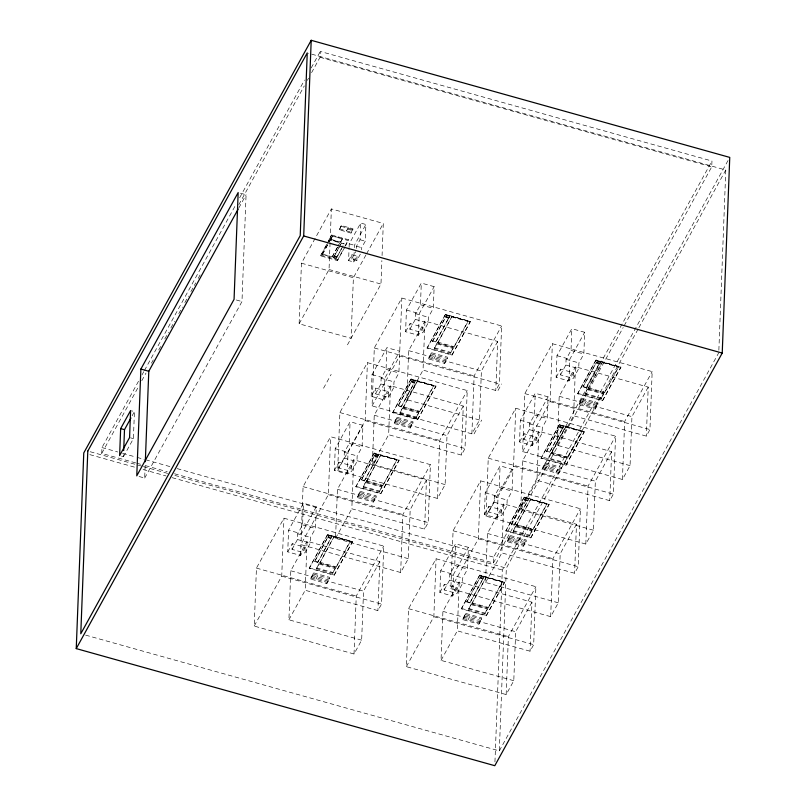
<?xml version="1.0" encoding="UTF-8"?>
<svg xmlns="http://www.w3.org/2000/svg" width="806" height="806" viewBox="0 0 806 806"><rect width="100%" height="100%" fill="white"/><g stroke="black" fill="none" stroke-linecap="round" stroke-linejoin="round"><path stroke-width="0.6" stroke-dasharray="4.03 3.02" d="M135.69 462.906L101.737 453.405L101.959 447.562L138.954 380.442M121.545 456.146L123.459 456.69L123.65 451.773M123.459 456.69L133.403 438.645L134.441 411.624L131.559 410.818M139.035 476.487L144.687 478.069L145.271 462.987M144.687 478.069L241.971 301.565L246.072 194.77L239.291 192.876M379.817 561.601L363.536 591.141L361.652 640.155L354.025 653.998L254.212 626.071L256.439 568.109L283.954 518.187L383.767 546.115L381.54 604.077L377.933 610.616L305.192 590.264L307.076 541.249L379.817 561.601L377.933 610.616M254.212 626.071L281.727 576.149L283.954 518.187M305.091 547.264L300.567 555.455L287.742 551.868L288.568 530.187L303.439 503.206L316.274 506.793L315.438 528.484L310.522 537.421L310.3 543.133L304.87 552.976L292.044 549.38L292.256 543.667L305.091 547.264L304.87 552.976M365.954 254.918L353.391 277.717L351.063 338.319L299.127 323.79L301.454 263.189L331.377 208.915L383.303 223.443L382.064 255.603M361.652 640.155L288.911 619.804L290.795 570.789L307.076 541.249M292.044 549.38L297.464 539.536L297.686 533.824L302.613 524.897L303.439 503.206M300.567 555.455L303.076 486.643L330.591 436.721L430.404 464.649L428.177 522.6L424.581 529.139L351.829 508.788L353.713 459.773L426.455 480.124L424.581 529.139M311.579 72.681L320.073 57.276L320.294 51.443L711.96 161.019L711.728 166.862L623.794 326.41M344.978 246.918L337.442 260.59L320.617 255.885L331.669 235.02L348.494 239.725L345.562 245.87M309.222 568.27L327.639 534.459L352.514 541.854L334.117 575.242L309.222 568.27L327.639 534.459M337.573 247.2L332.112 257.104L322.39 254.384L328.465 243.059M310.723 579.061L313.514 572.834L329.553 577.318L329.503 578.587L326.773 583.554L310.723 579.061L313.514 572.834M314.642 561.581L327.891 537.098L330.944 538.438L317.705 562.437L314.642 561.581L328.878 535.053L332.052 536.443L331.206 537.965L328.022 537.078L328.878 535.053M316.546 568.714L319.126 563.313L335.296 567.837L335.266 568.603L332.717 573.227L316.546 568.714L319.126 563.313M317.705 562.437L330.954 537.955M299.127 323.79L329.039 269.516L331.377 208.915M330.692 239.604L332.626 235.785L342.409 238.858L340.485 242.344L330.692 239.604L332.626 235.785M320.617 255.885L331.669 235.02M319.871 562.931L334.127 536.464L350.247 540.967L350.227 541.622L335.991 567.434L319.871 562.931L334.127 536.464M332.112 257.104L338.792 244.671M333.442 257.749L334.107 256.217L336.948 257.013L336.273 258.535L333.442 257.749L334.107 256.217M343.013 246.052L337.039 256.882L334.319 256.127L339.699 246.052M336.273 258.535L343.024 245.729M426.455 480.124L410.183 509.664L408.299 558.679L400.663 572.522L300.85 544.594L328.364 494.672L330.591 436.721M337.442 260.59L344.434 247.089M339.386 229.821L341.311 225.489L352.927 228.743L352.897 229.629L351.003 233.065L339.386 229.821L341.311 225.489M326.773 583.554L329.553 577.318M338.177 246.102L340.011 242.475L330.289 239.755L329.08 241.951M340.485 242.344L342.419 238.526M341.482 243.13L344.202 243.886L341.482 243.13L334.319 256.127M331.206 537.965L332.072 535.94M351.728 465.787L347.215 473.988L334.379 470.392L335.215 448.71L350.086 421.729L362.912 425.326L362.085 447.008L357.159 455.944L356.937 461.657L351.507 471.5L338.681 467.913L338.903 462.191L351.728 465.787L351.507 471.5M332.717 573.227L335.296 567.837M463.269 406.053L446.998 435.593L445.114 484.608L437.477 498.451L337.664 470.523L339.89 412.561L367.405 362.64L467.228 390.567L465.002 448.529L461.395 455.068L388.643 434.716L390.527 385.701L463.269 406.053L461.395 455.068M334.117 575.242L352.534 541.42M408.299 558.679L335.548 538.327L337.432 489.313L353.713 459.773M335.991 567.434L350.247 540.967M348.595 260.57L351.849 254.676L357.028 256.127L353.774 262.021L348.595 260.57L349.058 248.621M349.099 247.422L349.24 243.835L360.695 223.05L365.874 224.491L365.239 241.206L361.672 247.674L361.582 249.86M351.003 233.065L352.927 228.743M338.681 467.913L344.102 458.07L344.323 452.347L349.25 443.421L350.086 421.729M360.342 254.162L356.856 260.479L351.678 259.028L351.849 254.676M353.774 262.021L354.146 252.459M354.328 247.674L354.418 245.286L365.874 224.491M347.215 473.988L348.041 452.297L362.912 425.326M356.403 248.419L356.484 246.223L360.05 239.755L360.695 223.05M356.856 260.479L357.028 256.127M355.859 486.804L374.276 452.982L399.151 460.377L380.754 493.766L355.859 486.804L374.276 452.982M357.37 497.584L360.151 491.358L376.19 495.851L376.14 497.111L373.41 502.078L357.37 497.584L360.151 491.358M354.025 653.998L356.252 596.037L383.767 546.115M361.279 480.104L374.528 455.622L377.581 456.962L364.342 480.97L361.279 480.104L375.515 453.577L378.689 454.967L377.853 456.498L374.659 455.602L375.515 453.577M337.664 470.523L365.178 420.601L367.405 362.64M363.184 487.237L365.773 481.837L381.933 486.361L381.903 487.126L379.354 491.761L363.184 487.237L365.773 481.837M364.342 480.97L377.601 456.478M366.508 481.454L380.764 454.987L396.884 459.491L396.864 460.145L382.628 485.968L366.508 481.454L380.764 454.987M371.193 396.32L372.029 374.629L386.9 347.658L399.726 351.245L384.855 378.226L384.029 399.907L371.193 396.32L375.717 388.119L388.542 391.706L388.331 397.429L375.495 393.832L375.717 388.119M497.685 341.462L481.404 370.992L479.52 420.007L471.893 433.85L372.08 405.922L374.306 347.97L401.821 298.049L501.634 325.977L499.408 383.928L495.801 390.477L423.049 370.115L424.933 321.1L497.685 341.462L495.801 390.477M445.114 484.608L372.362 464.246L374.246 415.241L390.527 385.701M347.457 344.857L380.976 284.044L381.873 260.55M373.41 502.078L376.19 495.851M377.853 456.498L378.709 454.463M375.495 393.832L380.916 383.988L381.137 378.276L386.064 369.339L386.9 347.658M379.354 491.761L381.933 486.361M380.754 493.766L399.172 459.944M382.628 485.968L396.884 459.491M392.673 412.722L411.09 378.911L435.975 386.306L417.568 419.694L392.673 412.722L411.09 378.911M388.331 397.429L393.751 387.585L393.973 381.863L398.899 372.936L401.821 298.049M394.184 423.513L396.965 417.286L413.004 421.77L412.954 423.039L410.224 427.996L394.184 423.513L396.965 417.286M398.093 406.033L411.342 381.55L414.395 382.89L401.166 406.889L398.093 406.033L411.342 381.55M399.998 413.156L402.587 407.765L418.747 412.289L418.717 413.055L416.168 417.679L399.998 413.156L402.587 407.765M401.166 406.889L414.415 382.407M422.959 327.115L418.435 335.316L405.599 331.719L406.436 310.038L421.306 283.057L434.142 286.654L433.306 308.335L428.379 317.272L428.157 322.984L422.737 332.828L409.901 329.241L410.123 323.528L422.959 327.115L422.737 332.828M403.322 407.373L417.579 380.906L433.699 385.419L433.678 386.074L419.452 411.886L403.322 407.373L417.579 380.906M479.52 420.007L406.778 399.655L408.662 350.64L424.933 321.1M400.663 572.522L402.889 514.56L430.404 464.649M411.473 381.53L412.329 379.495L415.503 380.895L414.667 382.417L411.473 381.53L412.329 379.495M410.224 427.996L413.004 421.77M409.901 329.241L415.332 319.398L415.553 313.685L420.47 304.749L421.306 283.057M414.667 382.417L415.523 380.392M418.435 335.316L419.271 313.625L434.142 286.654M531.95 602.183L515.669 631.723L513.785 680.727L506.158 694.571L406.335 666.653L408.561 608.691L436.076 558.77L535.899 586.697L533.673 644.659L530.066 651.198L457.314 630.846L459.198 581.831L531.95 602.183L530.066 651.198M416.168 417.679L418.747 412.289M417.568 419.694L435.986 385.873M419.452 411.886L433.699 385.419M427.079 348.132L445.506 314.31L470.382 321.705L451.975 355.093L427.079 348.132L445.506 314.31M428.591 358.912L431.371 352.685L447.421 357.179L447.37 358.438L444.63 363.405L428.591 358.912L431.371 352.685M432.5 341.442L446.746 314.904L449.939 315.801L449.073 317.826L445.748 316.949L432.5 341.442L435.572 342.298L448.821 317.816L435.572 342.298M434.414 348.565L436.993 343.165L453.153 347.688L453.133 348.454L450.574 353.088L434.414 348.565L436.993 343.165M437.739 342.782L451.995 316.315L468.115 320.828L468.085 321.473L453.859 347.295L437.739 342.782L451.995 316.315M437.477 498.451L439.703 440.489L467.228 390.567M406.335 666.653L433.85 616.731L436.076 558.77M445.879 316.929L446.746 314.904M444.63 363.405L447.421 357.179M449.073 317.826L449.939 315.801M457.214 587.836L452.7 596.037L439.864 592.45L440.701 570.759L455.571 543.788L468.397 547.375L467.571 569.066L462.644 577.993L462.422 583.705L457.002 593.559L444.166 589.962L444.388 584.249L457.214 587.836L457.002 593.559M450.574 353.088L453.153 347.688M451.975 355.093L470.402 321.272M513.785 680.727L441.033 660.376L442.917 611.361L459.198 581.831M453.859 347.295L468.115 320.828M444.166 589.962L449.597 580.119L449.808 574.406L454.735 565.469L455.571 543.788M576.471 524.263L560.19 553.793L558.306 602.807L550.679 616.65L450.856 588.723L453.083 530.771L480.598 480.85L580.421 508.777L578.194 566.729L574.587 573.268L501.836 552.916L503.72 503.901L576.471 524.263L574.587 573.268M452.7 596.037L453.536 574.356L468.397 547.375M461.344 608.852L479.761 575.041L504.647 582.436L486.24 615.814L461.344 608.852L479.761 575.041M462.856 619.643L465.636 613.416L481.676 617.9L481.625 619.169L478.895 624.126L462.856 619.643L465.636 613.416M471.893 433.85L474.119 375.898L501.634 325.977M469.838 603.019L483.086 578.537L469.838 603.019L466.785 601.679L480.013 577.68L483.338 578.547L484.174 577.025L481.001 575.625L480.144 577.65L481.001 575.625M468.669 609.286L471.258 603.895L487.418 608.419L487.388 609.185L484.839 613.809L468.669 609.286L471.258 603.895M471.994 603.503L486.25 577.036L502.38 581.549L502.35 582.204L488.124 608.016L471.994 603.503L486.25 577.036M450.856 588.723L478.371 538.801L480.598 480.85M466.765 602.163L480.013 577.68M478.895 624.126L481.676 617.9M501.735 509.916L497.221 518.117L484.386 514.52L485.222 492.839L500.093 465.858L512.918 469.455L512.092 491.136L507.165 500.073L506.944 505.785L501.523 515.628L488.688 512.042L488.91 506.319L501.735 509.916L501.523 515.628M483.338 578.547L484.194 576.522M611.623 451.662L595.342 481.202L593.458 530.217L585.831 544.06L486.018 516.132L488.245 458.171L515.759 408.259L615.572 436.177L613.346 494.138L609.739 500.677L536.998 480.326L538.871 431.311L611.623 451.662L609.739 500.677M558.306 602.807L485.555 582.456L487.439 533.441L503.72 503.901M484.839 613.809L487.418 608.419M486.24 615.814L504.657 582.003M488.124 608.016L502.38 581.549M488.688 512.042L494.118 502.198L494.33 496.476L499.257 487.549L500.093 465.858M174.489 473.757L493.393 562.981L493.625 557.148L711.96 161.019M497.221 518.117L498.058 496.425L512.918 469.455M494.944 761.942L502.309 570.033L728.533 159.598M505.866 530.932L524.283 497.111L549.168 504.506L530.761 537.894L505.866 530.932L524.283 497.111M85.617 635.118L499.317 750.87L506.339 568.159L638.251 328.828M507.377 541.713L510.158 535.486L526.197 539.98L526.147 541.239L523.416 546.206L507.377 541.713L510.158 535.486M511.286 524.232L524.535 499.75L527.859 500.627L528.716 498.592L525.522 497.705L511.286 524.232L514.359 525.099L527.587 501.09L524.515 500.234M486.018 516.132L513.533 466.211L515.759 408.259M506.158 694.571L508.385 636.619L535.899 586.697M513.19 531.366L515.78 525.965L531.94 530.489L531.91 531.255L529.361 535.889L513.19 531.366L515.78 525.965M536.897 437.326L532.373 445.527L519.538 441.93L520.374 420.248L535.244 393.268L548.08 396.854L547.244 418.546L542.317 427.482L542.095 433.195L536.675 443.038L523.84 439.451L524.061 433.729L536.897 437.326L536.675 443.038M516.515 525.583L530.771 499.115L546.901 503.619L546.871 504.274L532.645 530.096L516.515 525.583L530.771 499.115M648.226 387.102L631.944 416.631L630.06 465.646L622.433 479.489L522.61 451.562L524.837 393.61L552.352 343.688L652.175 371.616L649.948 429.568L646.341 436.117L573.59 415.765L575.474 366.75L648.226 387.102L646.341 436.117M593.458 530.217L520.716 509.866L522.6 460.851L538.871 431.311M523.416 546.206L526.197 539.98M524.666 499.73L525.522 497.705M523.84 439.451L529.27 429.598L529.492 423.885L534.408 414.959L535.244 393.268M528.716 498.592L525.502 498.199M532.373 445.527L533.209 423.835L548.08 396.854M529.361 535.889L531.94 530.489M530.761 537.894L549.178 504.072M532.645 530.096L546.901 503.619M541.017 458.332L559.445 424.52L584.32 431.915L565.913 465.304L541.017 458.332L559.445 424.52M542.529 469.122L545.309 462.896L561.359 467.389L561.308 468.649L558.568 473.616L542.529 469.122L545.309 462.896M546.438 451.642L560.684 425.115L563.878 426.001L563.011 428.026L559.686 427.16L546.438 451.642L549.511 452.509L562.759 428.016L549.511 452.509M522.61 451.562L550.125 401.64L552.352 343.688M550.901 454.141L550.931 453.375L567.092 457.899L567.071 458.664L564.512 463.299L564.543 462.523L548.382 458.01L548.352 458.775L550.901 454.141L567.071 458.664M551.677 452.992L565.933 426.525L582.053 431.029L582.023 431.684L567.797 457.496L551.677 452.992L565.933 426.525M573.489 372.755L568.976 380.956L556.14 377.369L556.976 355.678L571.847 328.707L584.672 332.294L583.846 353.975L578.92 362.912L578.698 368.624L573.278 378.467L560.442 374.881L560.664 369.168L573.489 372.755L573.278 378.467M550.679 616.65L552.906 558.689L580.421 508.777M630.06 465.646L557.309 445.295L559.193 396.28L575.474 366.75M559.817 427.14L560.684 425.115M558.568 473.616L561.359 467.389M563.011 428.026L563.878 426.001M560.442 374.881L565.862 365.037L566.084 359.325L571.011 350.388L571.847 328.707M568.976 380.956L569.802 359.264L584.672 332.294M565.913 465.304L584.34 431.482M567.797 457.496L582.053 431.029M577.62 393.771L596.037 359.95L620.922 367.345L602.515 400.733L577.62 393.771L596.037 359.95M579.131 404.562L581.912 398.325L597.951 402.819L597.901 404.088L595.171 409.045L579.131 404.562L581.912 398.325M586.113 387.938L599.362 363.456L586.113 387.938L583.06 386.598L596.289 362.589L599.614 363.466L600.45 361.934L597.276 360.544L596.42 362.569L597.276 360.544M584.944 394.205L587.534 388.804L603.694 393.328L603.664 394.094L601.115 398.728L584.944 394.205L587.534 388.804M588.269 388.421L602.525 361.954L618.645 366.468L618.625 367.113L604.399 392.935L588.269 388.421L602.525 361.954M585.831 544.06L588.058 486.099L615.572 436.177M583.04 387.082L596.289 362.589M595.171 409.045L597.951 402.819M599.614 363.466L600.47 361.441M601.115 398.728L603.694 393.328M602.515 400.733L620.932 366.921M604.399 392.935L618.645 366.468M622.433 479.489L624.66 421.538L652.175 371.616M718.861 350.227L725.793 170.016L308.456 53.256M141.987 374.941L143.811 371.637M144.415 370.538L235.997 204.392M239.634 197.782L304.527 80.046M311.197 67.946L320.294 51.443M101.737 453.405L138.733 386.286M141.765 380.775L146.007 373.077M151.468 363.174L153.291 359.869M158.752 349.965L161.17 345.573M164.817 338.963L168.454 332.364M170.882 327.961L174.519 321.362M178.761 313.655L182.398 307.056M184.826 302.653L188.463 296.054M190.891 291.651L195.747 282.846M198.165 278.443L200.593 274.05M238.808 204.724L304.305 85.889M307.338 80.388L308.547 78.182M238.828 207.928L246.072 194.77M132.103 415.866L134.441 411.624M322.39 254.384L330.279 240.087L340.001 242.797M346.469 230.899L348.363 227.463M340.303 244.964L341.492 242.797M345.008 246.042L348.494 239.725M351.678 259.028L355.738 251.653M366.549 253.84L383.303 223.443M323.538 388.24L331.175 374.397M405.599 331.719L410.123 323.528M287.742 551.868L292.256 543.667M334.379 470.392L338.903 462.191M316.274 506.793L301.404 533.774L288.568 530.187M372.08 405.922L399.595 356L499.408 383.928M384.029 399.907L388.542 391.706M406.778 399.655L423.049 370.115M372.362 464.246L388.643 434.716M288.911 619.804L305.192 590.264M433.749 359.083L436.479 354.116M335.548 538.327L351.829 508.788M399.343 423.674L402.073 418.717M315.881 579.222L318.622 574.265M362.519 497.755L365.259 492.788M474.079 433.88L481.706 420.037M497.987 390.497L501.594 383.958M519.538 441.93L524.061 433.729M556.14 377.369L560.664 369.168M439.864 592.45L444.388 584.249M484.386 514.52L488.91 506.319M520.716 509.866L536.998 480.326M557.309 445.295L573.59 415.765M493.393 562.981L623.189 327.508M441.033 660.376L457.314 630.846M547.687 469.283L550.417 464.327M485.555 582.456L501.836 552.916M584.29 404.723L587.02 399.756M468.014 619.804L470.744 614.847M512.535 541.884L515.266 536.917M638.856 327.73L725.793 170.016M499.317 750.87L718.771 352.726M320.073 57.276L711.728 166.862M341.281 226.375L352.897 229.629M347.467 229.075L352.041 230.355M339.417 228.924L351.033 232.178M360.05 239.755L365.239 241.206M331.639 235.906L348.454 240.611M349.24 243.835L354.418 245.286M356.484 246.223L361.672 247.674M330.702 239.271L340.495 242.012M334.329 255.794L337.059 256.56M334.097 256.55L336.928 257.346M322.4 254.061L332.122 256.782M333.452 257.416L336.283 258.212M320.657 255.008L337.472 259.713M329.039 269.516L380.976 284.044M301.454 263.189L353.391 277.717M420.47 304.749L433.306 308.335M445.486 314.743L470.382 321.705M446.726 315.398L449.919 316.295M451.965 316.96L468.085 321.473M571.011 350.388L583.846 353.975M445.899 316.426L449.093 317.322M445.738 317.433L448.801 318.289M596.027 360.383L620.922 367.345M597.256 361.048L600.45 361.934M602.505 362.609L618.625 367.113M596.44 362.075L599.634 362.962M406.436 310.038L419.271 313.625M596.269 363.073L599.342 363.929M415.553 313.685L428.379 317.272M556.976 355.678L569.802 359.264M566.084 359.325L578.92 362.912M415.332 319.398L428.157 322.984M565.862 365.037L578.698 368.624M437.759 342.127L453.879 346.64M432.52 340.958L435.593 341.815M436.963 343.93L453.133 348.454M588.299 387.777L604.419 392.28M583.06 386.598L586.123 387.454M587.503 389.57L603.664 394.094M434.444 347.799L450.604 352.323M427.099 347.698L451.995 354.66M584.975 393.439L601.145 397.963M577.64 393.338L602.535 400.3M431.321 353.955L447.37 358.438M236.319 299.983L241.971 301.565M430.011 355.174L446.05 359.657M408.662 350.64L481.404 370.992M581.861 399.595L597.901 404.088M428.641 357.652L444.68 362.136M580.542 400.814L596.581 405.297M559.193 396.28L631.944 416.631M579.171 403.292L595.221 407.776M374.306 347.97L474.119 375.898M524.837 393.61L624.66 421.538M550.125 401.64L649.948 429.568M386.064 369.339L398.899 372.936M411.08 379.334L435.975 386.306M412.309 379.999L415.503 380.895M417.558 381.56L433.678 386.074M534.408 414.959L547.244 418.546M411.493 381.026L414.687 381.923M411.322 382.024L414.395 382.89M559.424 424.953L584.32 431.915M560.664 425.608L563.857 426.505M565.903 427.17L582.023 431.684M559.838 426.636L563.031 427.533M372.029 374.629L384.855 378.226M559.676 427.643L562.739 428.5M381.137 378.276L393.973 381.863M520.374 420.248L533.209 423.835M529.492 423.885L542.317 427.482M380.916 383.988L393.751 387.585M529.27 429.598L542.095 433.195M403.353 406.728L419.473 411.241M398.114 405.559L401.176 406.415M402.557 408.531L418.717 413.055M551.697 452.337L567.817 456.851M546.458 451.169L549.531 452.025M400.028 412.39L416.198 416.914M392.693 412.289L417.589 419.261M541.038 457.909L565.933 464.871M396.915 418.546L412.954 423.039M395.595 419.765L411.634 424.258M374.246 415.241L446.998 435.593M545.259 464.165L561.308 468.649M394.225 422.243L410.274 426.737M543.949 465.374L559.989 469.868M522.6 460.851L595.342 481.202M542.579 467.863L558.618 472.346M339.89 412.561L439.703 440.489M365.178 420.601L465.002 448.529M488.245 458.171L588.058 486.099M513.533 466.211L613.346 494.138M349.25 443.421L362.085 447.008M499.257 487.549L512.092 491.136M374.266 453.415L399.151 460.377M375.495 454.07L378.689 454.967M380.744 455.632L396.864 460.145M374.679 455.098L377.873 455.995M524.273 497.544L549.168 504.506M374.508 456.105L377.581 456.962M530.751 499.76L546.871 504.274M524.686 499.226L527.88 500.123M335.215 448.71L348.041 452.297M344.323 452.347L357.159 455.944M485.222 492.839L498.058 496.425M494.33 496.476L507.165 500.073M344.102 458.07L356.937 461.657M494.118 502.198L506.944 505.785M366.539 480.799L382.659 485.313M361.3 479.63L364.362 480.487M365.743 482.603L381.903 487.126M516.545 524.928L532.665 529.441M511.306 523.759L514.369 524.615M515.749 526.731L531.91 531.255M363.214 486.471L379.384 490.995M355.879 486.371L380.775 493.332M513.221 530.6L529.391 535.124M505.886 530.499L530.781 537.461M360.101 492.627L376.14 497.111M358.781 493.836L374.82 498.33M510.107 536.756L526.147 541.239M337.432 489.313L410.183 509.664M508.788 537.965L524.837 542.458M357.411 496.325L373.46 500.808M487.439 533.441L560.19 553.793M507.427 540.453L523.467 544.937M130.522 437.839L133.403 438.645M303.076 486.643L402.889 514.56M328.364 494.672L428.177 522.6M453.083 530.771L552.906 558.689M478.371 538.801L578.194 566.729M101.959 447.562L117.726 451.975M122.572 453.335L135.912 457.062M137.131 457.405L144.405 459.44M145.614 459.773L169.864 466.563M177.139 468.598L493.625 557.148M136.899 463.238L140.536 464.256M145.392 465.616L167.215 471.722M90.222 451.733L142.229 466.281M143.438 466.624L167.638 473.394M174.892 475.419L506.339 568.159M89.819 454.624L135.781 467.49M143.045 469.515L166.026 475.943M172.071 477.636L502.309 570.033M454.735 565.469L467.571 569.066M302.613 524.897L315.438 528.484M479.751 575.464L504.647 582.436M480.991 576.129L484.174 577.025M486.23 577.69L502.35 582.204M480.164 577.156L483.358 578.053M327.619 534.892L352.514 541.854M328.858 535.547L332.052 536.443M334.097 537.108L350.227 541.622M479.993 578.154L483.066 579.01M328.032 536.574L331.226 537.471M327.871 537.572L330.944 538.438M440.701 570.759L453.536 574.356M449.808 574.406L462.644 577.993M297.686 533.824L310.522 537.421M449.597 580.119L462.422 583.705M297.464 539.536L310.3 543.133M472.024 602.858L488.144 607.371M466.785 601.679L469.848 602.545M319.901 562.276L336.021 566.789M471.228 604.661L487.388 609.185M314.652 561.107L317.725 561.963M319.095 564.079L335.266 568.603M468.699 608.52L484.869 613.044M316.577 567.938L332.737 572.462M461.364 608.419L486.26 615.391M309.232 567.847L334.127 574.809M465.586 614.676L481.625 619.169M464.266 615.895L480.316 620.378M313.463 574.104L329.503 578.587M442.917 611.361L515.669 631.723M312.144 575.313L328.183 579.806M462.906 618.373L478.945 622.867M290.795 570.789L363.536 591.141M310.773 577.791L326.813 582.285M408.561 608.691L508.385 636.619M433.85 616.731L533.673 644.659M256.439 568.109L356.252 596.037M281.727 576.149L381.54 604.077"/><path stroke-width="1.21" d="M76.248 648.598L83.774 452.932L311.207 40.3L729.752 157.402L722.226 353.068L494.793 765.7L76.248 648.598L303.691 235.967L311.207 40.3M120.658 428.591L119.62 455.612L129.565 437.567L130.602 410.546L120.658 428.591L124.497 429.669L123.701 450.544M140.879 369.057L136.768 475.852L234.062 299.348L238.163 192.553L140.879 369.057L148.788 371.274L145.312 461.737M148.788 371.274L238.223 209.026M124.497 429.669L130.935 417.992M303.691 235.967L722.226 353.068M87.794 451.058L80.781 633.768L300.225 235.624L307.247 52.914L87.794 451.058"/></g></svg>
